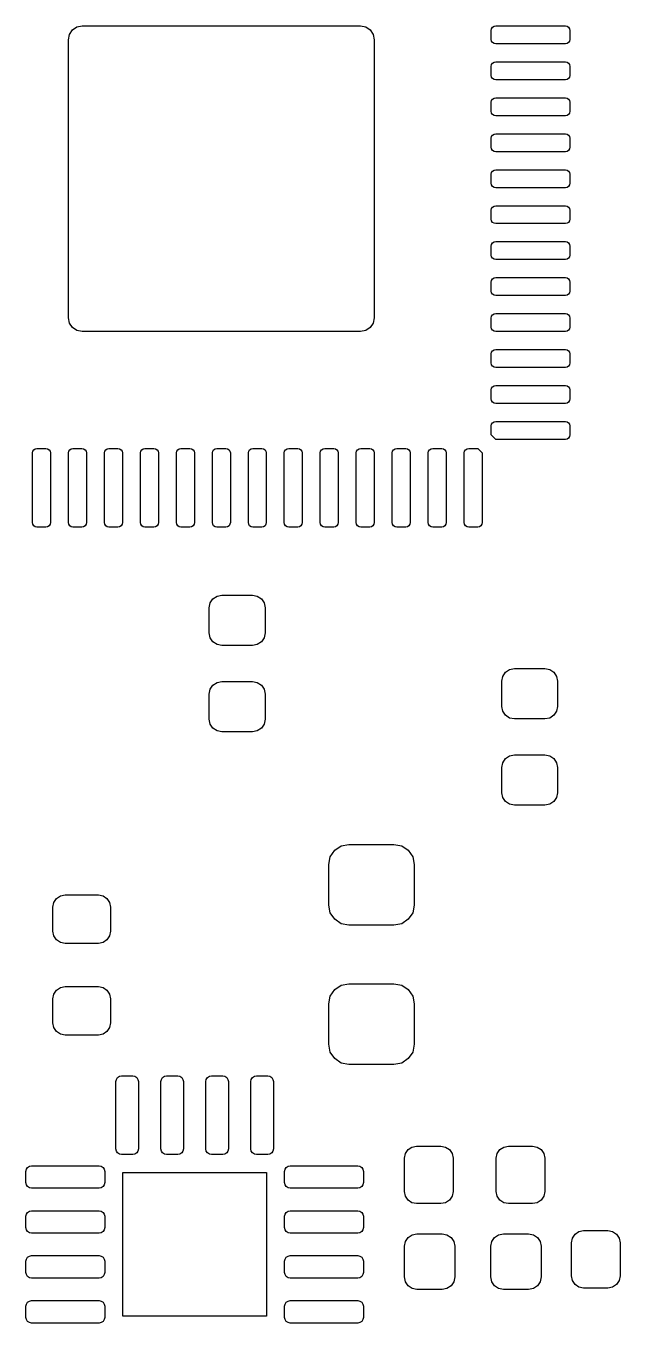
# Model space of a CAD drawing. Header units: inches. Extents: x 5.12 to 6.12, y -4.12 to -1.79.
# Drawn here: x 5.55 to 5.81, y -3.445 to -2.877 of the extents above; entities that cross this region are included whole.
import ezdxf

# ---------------------------------------------------------------- set-up
doc = ezdxf.new("R2010")
doc.units = ezdxf.units.IN
doc.header["$MEASUREMENT"] = 0
doc.layers.add('F.Mask', color=201, linetype='CONTINUOUS', true_color=0xd864ff)

msp = doc.modelspace()

# ---------------------------------------------------------------- linework, layer by layer
at = {"layer": 'F.Mask', "linetype": 'CONTINUOUS'}
for p, q in [((5.56816, -2.88276), (5.56861, -2.88046)), ((5.56861, -2.88046), (5.56992, -2.8785)), ((5.56992, -2.8785), (5.57187, -2.8772)), ((5.57187, -2.8772), (5.57418, -2.87674)), ((5.57418, -2.87674), (5.69599, -2.87674)), ((5.69599, -2.87674), (5.6983, -2.8772)), ((5.6983, -2.8772), (5.70025, -2.8785)), ((5.70025, -2.8785), (5.70156, -2.88046)), ((5.70156, -2.88046), (5.70201, -2.88276)), ((5.75319, -2.87871), (5.75334, -2.87796)), ((5.75319, -2.88265), (5.75319, -2.87871)), ((5.75334, -2.87796), (5.75377, -2.87732)), ((5.75377, -2.87732), (5.75441, -2.87689)), ((5.75441, -2.87689), (5.75516, -2.87674)), ((5.75516, -2.87674), (5.78568, -2.87674)), ((5.78568, -2.87674), (5.78643, -2.87689)), ((5.78643, -2.87689), (5.78707, -2.87732)), ((5.78707, -2.87732), (5.78749, -2.87796)), ((5.78749, -2.87796), (5.78764, -2.87871)), ((5.78764, -2.87871), (5.78764, -2.88265)), ((5.56816, -3.00457), (5.56816, -2.88276)), ((5.70201, -2.88276), (5.70201, -3.00457)), ((5.75334, -2.8834), (5.75319, -2.88265)), ((5.75377, -2.88404), (5.75334, -2.8834)), ((5.75441, -2.88446), (5.75377, -2.88404)), ((5.75516, -2.88461), (5.75441, -2.88446)), ((5.78568, -2.88461), (5.75516, -2.88461)), ((5.78643, -2.88446), (5.78568, -2.88461)), ((5.78707, -2.88404), (5.78643, -2.88446)), ((5.78749, -2.8834), (5.78707, -2.88404)), ((5.78764, -2.88265), (5.78749, -2.8834)), ((5.75319, -2.89446), (5.75334, -2.8937)), ((5.75319, -2.89839), (5.75319, -2.89446)), ((5.75334, -2.8937), (5.75377, -2.89306)), ((5.75377, -2.89306), (5.75441, -2.89264)), ((5.75441, -2.89264), (5.75516, -2.89249)), ((5.75516, -2.89249), (5.78568, -2.89249)), ((5.78568, -2.89249), (5.78643, -2.89264)), ((5.78643, -2.89264), (5.78707, -2.89306)), ((5.78707, -2.89306), (5.78749, -2.8937)), ((5.78749, -2.8937), (5.78764, -2.89446)), ((5.78764, -2.89446), (5.78764, -2.89839)), ((5.75334, -2.89915), (5.75319, -2.89839)), ((5.75377, -2.89979), (5.75334, -2.89915)), ((5.75441, -2.90021), (5.75377, -2.89979)), ((5.75516, -2.90036), (5.75441, -2.90021)), ((5.78568, -2.90036), (5.75516, -2.90036)), ((5.78643, -2.90021), (5.78568, -2.90036)), ((5.78707, -2.89979), (5.78643, -2.90021)), ((5.78749, -2.89915), (5.78707, -2.89979)), ((5.78764, -2.89839), (5.78749, -2.89915)), ((5.75334, -2.90945), (5.75377, -2.90881)), ((5.75377, -2.90881), (5.75441, -2.90839)), ((5.75441, -2.90839), (5.75516, -2.90824)), ((5.75516, -2.90824), (5.78568, -2.90824)), ((5.78568, -2.90824), (5.78643, -2.90839)), ((5.78643, -2.90839), (5.78707, -2.90881)), ((5.78707, -2.90881), (5.78749, -2.90945)), ((5.75319, -2.9102), (5.75334, -2.90945)), ((5.75319, -2.91414), (5.75319, -2.9102)), ((5.75334, -2.9149), (5.75319, -2.91414)), ((5.78749, -2.90945), (5.78764, -2.9102)), ((5.78764, -2.91414), (5.78749, -2.9149)), ((5.78764, -2.9102), (5.78764, -2.91414)), ((5.75377, -2.91553), (5.75334, -2.9149)), ((5.75441, -2.91596), (5.75377, -2.91553)), ((5.75516, -2.91611), (5.75441, -2.91596)), ((5.78568, -2.91611), (5.75516, -2.91611)), ((5.78643, -2.91596), (5.78568, -2.91611)), ((5.78707, -2.91553), (5.78643, -2.91596)), ((5.78749, -2.9149), (5.78707, -2.91553)), ((5.75319, -2.92595), (5.75334, -2.9252)), ((5.75319, -2.92989), (5.75319, -2.92595)), ((5.75334, -2.9252), (5.75377, -2.92456)), ((5.75377, -2.92456), (5.75441, -2.92413)), ((5.75441, -2.92413), (5.75516, -2.92398)), ((5.75516, -2.92398), (5.78568, -2.92398)), ((5.78568, -2.92398), (5.78643, -2.92413)), ((5.78643, -2.92413), (5.78707, -2.92456)), ((5.78707, -2.92456), (5.78749, -2.9252)), ((5.78749, -2.9252), (5.78764, -2.92595)), ((5.78764, -2.92595), (5.78764, -2.92989)), ((5.75334, -2.93064), (5.75319, -2.92989)), ((5.75377, -2.93128), (5.75334, -2.93064)), ((5.75441, -2.93171), (5.75377, -2.93128)), ((5.75516, -2.93186), (5.75441, -2.93171)), ((5.78643, -2.93171), (5.78568, -2.93186)), ((5.78707, -2.93128), (5.78643, -2.93171)), ((5.78749, -2.93064), (5.78707, -2.93128)), ((5.78764, -2.92989), (5.78749, -2.93064)), ((5.78568, -2.93186), (5.75516, -2.93186)), ((5.75319, -2.9417), (5.75334, -2.94095)), ((5.75319, -2.94564), (5.75319, -2.9417)), ((5.75334, -2.94095), (5.75377, -2.94031)), ((5.75377, -2.94031), (5.75441, -2.93988)), ((5.75441, -2.93988), (5.75516, -2.93973)), ((5.75516, -2.93973), (5.78568, -2.93973)), ((5.78568, -2.93973), (5.78643, -2.93988)), ((5.78643, -2.93988), (5.78707, -2.94031)), ((5.78707, -2.94031), (5.78749, -2.94095)), ((5.78749, -2.94095), (5.78764, -2.9417)), ((5.78764, -2.9417), (5.78764, -2.94564)), ((5.75334, -2.94639), (5.75319, -2.94564)), ((5.75377, -2.94703), (5.75334, -2.94639)), ((5.75441, -2.94746), (5.75377, -2.94703)), ((5.75516, -2.94761), (5.75441, -2.94746)), ((5.78568, -2.94761), (5.75516, -2.94761)), ((5.78643, -2.94746), (5.78568, -2.94761)), ((5.78707, -2.94703), (5.78643, -2.94746)), ((5.78749, -2.94639), (5.78707, -2.94703)), ((5.78764, -2.94564), (5.78749, -2.94639)), ((5.75319, -2.95745), (5.75334, -2.9567)), ((5.75319, -2.96139), (5.75319, -2.95745)), ((5.75334, -2.9567), (5.75377, -2.95606)), ((5.75377, -2.95606), (5.75441, -2.95563)), ((5.75441, -2.95563), (5.75516, -2.95548)), ((5.75516, -2.95548), (5.78568, -2.95548)), ((5.78568, -2.95548), (5.78643, -2.95563)), ((5.78643, -2.95563), (5.78707, -2.95606)), ((5.78707, -2.95606), (5.78749, -2.9567)), ((5.78749, -2.9567), (5.78764, -2.95745)), ((5.78764, -2.95745), (5.78764, -2.96139)), ((5.75334, -2.96214), (5.75319, -2.96139)), ((5.75377, -2.96278), (5.75334, -2.96214)), ((5.75441, -2.9632), (5.75377, -2.96278)), ((5.75516, -2.96335), (5.75441, -2.9632)), ((5.78568, -2.96335), (5.75516, -2.96335)), ((5.78643, -2.9632), (5.78568, -2.96335)), ((5.78707, -2.96278), (5.78643, -2.9632)), ((5.78749, -2.96214), (5.78707, -2.96278)), ((5.78764, -2.96139), (5.78749, -2.96214)), ((5.75377, -2.9718), (5.75441, -2.97138)), ((5.75441, -2.97138), (5.75516, -2.97123)), ((5.75516, -2.97123), (5.78568, -2.97123)), ((5.78568, -2.97123), (5.78643, -2.97138)), ((5.78643, -2.97138), (5.78707, -2.9718)), ((5.75319, -2.9732), (5.75334, -2.97244)), ((5.75319, -2.97713), (5.75319, -2.9732)), ((5.75334, -2.97789), (5.75319, -2.97713)), ((5.75334, -2.97244), (5.75377, -2.9718)), ((5.78707, -2.9718), (5.78749, -2.97244)), ((5.78749, -2.97244), (5.78764, -2.9732)), ((5.78764, -2.97713), (5.78749, -2.97789)), ((5.78764, -2.9732), (5.78764, -2.97713)), ((5.75377, -2.97853), (5.75334, -2.97789)), ((5.75441, -2.97895), (5.75377, -2.97853)), ((5.75516, -2.9791), (5.75441, -2.97895)), ((5.78568, -2.9791), (5.75516, -2.9791)), ((5.78643, -2.97895), (5.78568, -2.9791)), ((5.78707, -2.97853), (5.78643, -2.97895)), ((5.78749, -2.97789), (5.78707, -2.97853)), ((5.75319, -2.98894), (5.75334, -2.98819)), ((5.75334, -2.98819), (5.75377, -2.98755)), ((5.75377, -2.98755), (5.75441, -2.98713)), ((5.75441, -2.98713), (5.75516, -2.98698)), ((5.75516, -2.98698), (5.78568, -2.98698)), ((5.78568, -2.98698), (5.78643, -2.98713)), ((5.78643, -2.98713), (5.78707, -2.98755)), ((5.78707, -2.98755), (5.78749, -2.98819)), ((5.78749, -2.98819), (5.78764, -2.98894)), ((5.75319, -2.99288), (5.75319, -2.98894)), ((5.75334, -2.99364), (5.75319, -2.99288)), ((5.75377, -2.99427), (5.75334, -2.99364)), ((5.75441, -2.9947), (5.75377, -2.99427)), ((5.78707, -2.99427), (5.78643, -2.9947)), ((5.78749, -2.99364), (5.78707, -2.99427)), ((5.78764, -2.99288), (5.78749, -2.99364)), ((5.78764, -2.98894), (5.78764, -2.99288)), ((5.75516, -2.99485), (5.75441, -2.9947)), ((5.78568, -2.99485), (5.75516, -2.99485)), ((5.78643, -2.9947), (5.78568, -2.99485)), ((5.56861, -3.00688), (5.56816, -3.00457)), ((5.70201, -3.00457), (5.70156, -3.00688)), ((5.75319, -3.00469), (5.75334, -3.00394)), ((5.75319, -3.00863), (5.75319, -3.00469)), ((5.75334, -3.00394), (5.75377, -3.0033)), ((5.75377, -3.0033), (5.75441, -3.00287)), ((5.75441, -3.00287), (5.75516, -3.00272)), ((5.75516, -3.00272), (5.78568, -3.00272)), ((5.78568, -3.00272), (5.78643, -3.00287)), ((5.78643, -3.00287), (5.78707, -3.0033)), ((5.78707, -3.0033), (5.78749, -3.00394)), ((5.78749, -3.00394), (5.78764, -3.00469)), ((5.78764, -3.00469), (5.78764, -3.00863)), ((5.56992, -3.00883), (5.56861, -3.00688)), ((5.57187, -3.01014), (5.56992, -3.00883)), ((5.57418, -3.0106), (5.57187, -3.01014)), ((5.69599, -3.0106), (5.57418, -3.0106)), ((5.6983, -3.01014), (5.69599, -3.0106)), ((5.70025, -3.00883), (5.6983, -3.01014)), ((5.70156, -3.00688), (5.70025, -3.00883)), ((5.75334, -3.00938), (5.75319, -3.00863)), ((5.75377, -3.01002), (5.75334, -3.00938)), ((5.75441, -3.01045), (5.75377, -3.01002)), ((5.75516, -3.0106), (5.75441, -3.01045)), ((5.78568, -3.0106), (5.75516, -3.0106)), ((5.78643, -3.01045), (5.78568, -3.0106)), ((5.78707, -3.01002), (5.78643, -3.01045)), ((5.78749, -3.00938), (5.78707, -3.01002)), ((5.78764, -3.00863), (5.78749, -3.00938)), ((5.75319, -3.02044), (5.75334, -3.01969)), ((5.75319, -3.02438), (5.75319, -3.02044)), ((5.75334, -3.01969), (5.75377, -3.01905)), ((5.75377, -3.01905), (5.75441, -3.01862)), ((5.75441, -3.01862), (5.75516, -3.01847)), ((5.75516, -3.01847), (5.78568, -3.01847)), ((5.78568, -3.01847), (5.78643, -3.01862)), ((5.78643, -3.01862), (5.78707, -3.01905)), ((5.78707, -3.01905), (5.78749, -3.01969)), ((5.78749, -3.01969), (5.78764, -3.02044)), ((5.78764, -3.02044), (5.78764, -3.02438)), ((5.75334, -3.02513), (5.75319, -3.02438)), ((5.75377, -3.02577), (5.75334, -3.02513)), ((5.75441, -3.0262), (5.75377, -3.02577)), ((5.75516, -3.02635), (5.75441, -3.0262)), ((5.78568, -3.02635), (5.75516, -3.02635)), ((5.78643, -3.0262), (5.78568, -3.02635)), ((5.78707, -3.02577), (5.78643, -3.0262)), ((5.78749, -3.02513), (5.78707, -3.02577)), ((5.78764, -3.02438), (5.78749, -3.02513)), ((5.75319, -3.03619), (5.75334, -3.03544)), ((5.75319, -3.04013), (5.75319, -3.03619)), ((5.75334, -3.03544), (5.75377, -3.0348)), ((5.75377, -3.0348), (5.75441, -3.03437)), ((5.75441, -3.03437), (5.75516, -3.03422)), ((5.75516, -3.03422), (5.78568, -3.03422)), ((5.78568, -3.03422), (5.78643, -3.03437)), ((5.78643, -3.03437), (5.78707, -3.0348)), ((5.78707, -3.0348), (5.78749, -3.03544)), ((5.78749, -3.03544), (5.78764, -3.03619)), ((5.78764, -3.03619), (5.78764, -3.04013)), ((5.75334, -3.04088), (5.75319, -3.04013)), ((5.75377, -3.04152), (5.75334, -3.04088)), ((5.75441, -3.04194), (5.75377, -3.04152)), ((5.75516, -3.04209), (5.75441, -3.04194)), ((5.78568, -3.04209), (5.75516, -3.04209)), ((5.78643, -3.04194), (5.78568, -3.04209)), ((5.78707, -3.04152), (5.78643, -3.04194)), ((5.78749, -3.04088), (5.78707, -3.04152)), ((5.78764, -3.04013), (5.78749, -3.04088)), ((5.75334, -3.05118), (5.75377, -3.05055)), ((5.75377, -3.05055), (5.75441, -3.05012)), ((5.75441, -3.05012), (5.75516, -3.04997)), ((5.75516, -3.04997), (5.78568, -3.04997)), ((5.78568, -3.04997), (5.78643, -3.05012)), ((5.78643, -3.05012), (5.78707, -3.05055)), ((5.78707, -3.05055), (5.78749, -3.05118)), ((5.75319, -3.05194), (5.75334, -3.05118)), ((5.75319, -3.05587), (5.75319, -3.05194)), ((5.75516, -3.05784), (5.75319, -3.05587)), ((5.78749, -3.05663), (5.78707, -3.05727)), ((5.78749, -3.05118), (5.78764, -3.05194)), ((5.78764, -3.05587), (5.78749, -3.05663)), ((5.78764, -3.05194), (5.78764, -3.05587)), ((5.55256, -3.06299), (5.55298, -3.06236)), ((5.55298, -3.06236), (5.55362, -3.06193)), ((5.55362, -3.06193), (5.55438, -3.06178)), ((5.55438, -3.06178), (5.55831, -3.06178)), ((5.55831, -3.06178), (5.55907, -3.06193)), ((5.55907, -3.06193), (5.5597, -3.06236)), ((5.5597, -3.06236), (5.56013, -3.06299)), ((5.56831, -3.06299), (5.56873, -3.06236)), ((5.56873, -3.06236), (5.56937, -3.06193)), ((5.56937, -3.06193), (5.57012, -3.06178)), ((5.57012, -3.06178), (5.57406, -3.06178)), ((5.57406, -3.06178), (5.57481, -3.06193)), ((5.57481, -3.06193), (5.57545, -3.06236)), ((5.57545, -3.06236), (5.57588, -3.06299)), ((5.58405, -3.06299), (5.58448, -3.06236)), ((5.58448, -3.06236), (5.58512, -3.06193)), ((5.58512, -3.06193), (5.58587, -3.06178)), ((5.58587, -3.06178), (5.58981, -3.06178)), ((5.58981, -3.06178), (5.59056, -3.06193)), ((5.59056, -3.06193), (5.5912, -3.06236)), ((5.5912, -3.06236), (5.59163, -3.06299)), ((5.5998, -3.06299), (5.60023, -3.06236)), ((5.60023, -3.06236), (5.60087, -3.06193)), ((5.60087, -3.06193), (5.60162, -3.06178)), ((5.60162, -3.06178), (5.60556, -3.06178)), ((5.60556, -3.06178), (5.60631, -3.06193)), ((5.60631, -3.06193), (5.60695, -3.06236)), ((5.60695, -3.06236), (5.60738, -3.06299)), ((5.61555, -3.06299), (5.61598, -3.06236)), ((5.61598, -3.06236), (5.61661, -3.06193)), ((5.61661, -3.06193), (5.61737, -3.06178)), ((5.61737, -3.06178), (5.62131, -3.06178)), ((5.62131, -3.06178), (5.62206, -3.06193)), ((5.62206, -3.06193), (5.6227, -3.06236)), ((5.6227, -3.06236), (5.62312, -3.06299)), ((5.6313, -3.06299), (5.63172, -3.06236)), ((5.63172, -3.06236), (5.63236, -3.06193)), ((5.63236, -3.06193), (5.63312, -3.06178)), ((5.63312, -3.06178), (5.63705, -3.06178)), ((5.63705, -3.06178), (5.63781, -3.06193)), ((5.63781, -3.06193), (5.63845, -3.06236)), ((5.63845, -3.06236), (5.63887, -3.06299)), ((5.64705, -3.06299), (5.64747, -3.06236)), ((5.64747, -3.06236), (5.64811, -3.06193)), ((5.64811, -3.06193), (5.64886, -3.06178)), ((5.64886, -3.06178), (5.6528, -3.06178)), ((5.6528, -3.06178), (5.65355, -3.06193)), ((5.65355, -3.06193), (5.65419, -3.06236)), ((5.65419, -3.06236), (5.65462, -3.06299)), ((5.66279, -3.06299), (5.66322, -3.06236)), ((5.66322, -3.06236), (5.66386, -3.06193)), ((5.66386, -3.06193), (5.66461, -3.06178)), ((5.66461, -3.06178), (5.66855, -3.06178)), ((5.66855, -3.06178), (5.6693, -3.06193)), ((5.6693, -3.06193), (5.66994, -3.06236)), ((5.66994, -3.06236), (5.67037, -3.06299)), ((5.67854, -3.06299), (5.67897, -3.06236)), ((5.67897, -3.06236), (5.67961, -3.06193)), ((5.67961, -3.06193), (5.68036, -3.06178)), ((5.68036, -3.06178), (5.6843, -3.06178)), ((5.6843, -3.06178), (5.68505, -3.06193)), ((5.68505, -3.06193), (5.68569, -3.06236)), ((5.68569, -3.06236), (5.68612, -3.06299)), ((5.69429, -3.06299), (5.69472, -3.06236)), ((5.69472, -3.06236), (5.69535, -3.06193)), ((5.69535, -3.06193), (5.69611, -3.06178)), ((5.69611, -3.06178), (5.70005, -3.06178)), ((5.70005, -3.06178), (5.7008, -3.06193)), ((5.7008, -3.06193), (5.70144, -3.06236)), ((5.70144, -3.06236), (5.70186, -3.06299)), ((5.71004, -3.06299), (5.71046, -3.06236)), ((5.71046, -3.06236), (5.7111, -3.06193)), ((5.7111, -3.06193), (5.71186, -3.06178)), ((5.71186, -3.06178), (5.71579, -3.06178)), ((5.71579, -3.06178), (5.71655, -3.06193)), ((5.71655, -3.06193), (5.71719, -3.06236)), ((5.71719, -3.06236), (5.71761, -3.06299)), ((5.72579, -3.06299), (5.72621, -3.06236)), ((5.72621, -3.06236), (5.72685, -3.06193)), ((5.72685, -3.06193), (5.7276, -3.06178)), ((5.7276, -3.06178), (5.73154, -3.06178)), ((5.73154, -3.06178), (5.73229, -3.06193)), ((5.73229, -3.06193), (5.73293, -3.06236)), ((5.73293, -3.06236), (5.73336, -3.06299)), ((5.74153, -3.06299), (5.74196, -3.06236)), ((5.74196, -3.06236), (5.7426, -3.06193)), ((5.7426, -3.06193), (5.74335, -3.06178)), ((5.74335, -3.06178), (5.74729, -3.06178)), ((5.74729, -3.06178), (5.74926, -3.06375)), ((5.78568, -3.05784), (5.75516, -3.05784)), ((5.78643, -3.05769), (5.78568, -3.05784)), ((5.78707, -3.05727), (5.78643, -3.05769)), ((5.55241, -3.06375), (5.55256, -3.06299)), ((5.55241, -3.09426), (5.55241, -3.06375)), ((5.56013, -3.06299), (5.56028, -3.06375)), ((5.56028, -3.06375), (5.56028, -3.09426)), ((5.56816, -3.06375), (5.56831, -3.06299)), ((5.56816, -3.09426), (5.56816, -3.06375)), ((5.57588, -3.06299), (5.57603, -3.06375)), ((5.57603, -3.06375), (5.57603, -3.09426)), ((5.5839, -3.06375), (5.58405, -3.06299)), ((5.5839, -3.09426), (5.5839, -3.06375)), ((5.59163, -3.06299), (5.59178, -3.06375)), ((5.59178, -3.06375), (5.59178, -3.09426)), ((5.59965, -3.06375), (5.5998, -3.06299)), ((5.59965, -3.09426), (5.59965, -3.06375)), ((5.60738, -3.06299), (5.60753, -3.06375)), ((5.60753, -3.06375), (5.60753, -3.09426)), ((5.6154, -3.06375), (5.61555, -3.06299)), ((5.6154, -3.09426), (5.6154, -3.06375)), ((5.62312, -3.06299), (5.62327, -3.06375)), ((5.62327, -3.06375), (5.62327, -3.09426)), ((5.63115, -3.06375), (5.6313, -3.06299)), ((5.63115, -3.09426), (5.63115, -3.06375)), ((5.63887, -3.06299), (5.63902, -3.06375)), ((5.63902, -3.06375), (5.63902, -3.09426)), ((5.6469, -3.06375), (5.64705, -3.06299)), ((5.6469, -3.09426), (5.6469, -3.06375)), ((5.65462, -3.06299), (5.65477, -3.06375)), ((5.65477, -3.06375), (5.65477, -3.09426)), ((5.66264, -3.06375), (5.66279, -3.06299)), ((5.66264, -3.09426), (5.66264, -3.06375)), ((5.67037, -3.06299), (5.67052, -3.06375)), ((5.67052, -3.06375), (5.67052, -3.09426)), ((5.67839, -3.06375), (5.67854, -3.06299)), ((5.67839, -3.09426), (5.67839, -3.06375)), ((5.68612, -3.06299), (5.68627, -3.06375)), ((5.68627, -3.06375), (5.68627, -3.09426)), ((5.69414, -3.06375), (5.69429, -3.06299)), ((5.69414, -3.09426), (5.69414, -3.06375)), ((5.70186, -3.06299), (5.70201, -3.06375)), ((5.70201, -3.06375), (5.70201, -3.09426)), ((5.70989, -3.06375), (5.71004, -3.06299)), ((5.70989, -3.09426), (5.70989, -3.06375)), ((5.71761, -3.06299), (5.71776, -3.06375)), ((5.71776, -3.06375), (5.71776, -3.09426)), ((5.72564, -3.06375), (5.72579, -3.06299)), ((5.72564, -3.09426), (5.72564, -3.06375)), ((5.73336, -3.06299), (5.73351, -3.06375)), ((5.73351, -3.06375), (5.73351, -3.09426)), ((5.74138, -3.06375), (5.74153, -3.06299)), ((5.74138, -3.09426), (5.74138, -3.06375)), ((5.74926, -3.06375), (5.74926, -3.09426)), ((5.55256, -3.09501), (5.55241, -3.09426)), ((5.55298, -3.09565), (5.55256, -3.09501)), ((5.55362, -3.09608), (5.55298, -3.09565)), ((5.55438, -3.09623), (5.55362, -3.09608)), ((5.55831, -3.09623), (5.55438, -3.09623)), ((5.55907, -3.09608), (5.55831, -3.09623)), ((5.5597, -3.09565), (5.55907, -3.09608)), ((5.56013, -3.09501), (5.5597, -3.09565)), ((5.56028, -3.09426), (5.56013, -3.09501)), ((5.56831, -3.09501), (5.56816, -3.09426)), ((5.56873, -3.09565), (5.56831, -3.09501)), ((5.56937, -3.09608), (5.56873, -3.09565)), ((5.57012, -3.09623), (5.56937, -3.09608)), ((5.57406, -3.09623), (5.57012, -3.09623)), ((5.57481, -3.09608), (5.57406, -3.09623)), ((5.57545, -3.09565), (5.57481, -3.09608)), ((5.57588, -3.09501), (5.57545, -3.09565)), ((5.57603, -3.09426), (5.57588, -3.09501)), ((5.58405, -3.09501), (5.5839, -3.09426)), ((5.58448, -3.09565), (5.58405, -3.09501)), ((5.58512, -3.09608), (5.58448, -3.09565)), ((5.58587, -3.09623), (5.58512, -3.09608)), ((5.58981, -3.09623), (5.58587, -3.09623)), ((5.59056, -3.09608), (5.58981, -3.09623)), ((5.5912, -3.09565), (5.59056, -3.09608)), ((5.59163, -3.09501), (5.5912, -3.09565)), ((5.59178, -3.09426), (5.59163, -3.09501)), ((5.5998, -3.09501), (5.59965, -3.09426)), ((5.60023, -3.09565), (5.5998, -3.09501)), ((5.60087, -3.09608), (5.60023, -3.09565)), ((5.60162, -3.09623), (5.60087, -3.09608)), ((5.60556, -3.09623), (5.60162, -3.09623)), ((5.60631, -3.09608), (5.60556, -3.09623)), ((5.60695, -3.09565), (5.60631, -3.09608)), ((5.60738, -3.09501), (5.60695, -3.09565)), ((5.60753, -3.09426), (5.60738, -3.09501)), ((5.61555, -3.09501), (5.6154, -3.09426)), ((5.61598, -3.09565), (5.61555, -3.09501)), ((5.61661, -3.09608), (5.61598, -3.09565)), ((5.61737, -3.09623), (5.61661, -3.09608)), ((5.62131, -3.09623), (5.61737, -3.09623)), ((5.62206, -3.09608), (5.62131, -3.09623)), ((5.6227, -3.09565), (5.62206, -3.09608)), ((5.62312, -3.09501), (5.6227, -3.09565)), ((5.62327, -3.09426), (5.62312, -3.09501)), ((5.6313, -3.09501), (5.63115, -3.09426)), ((5.63172, -3.09565), (5.6313, -3.09501)), ((5.63236, -3.09608), (5.63172, -3.09565)), ((5.63312, -3.09623), (5.63236, -3.09608)), ((5.63705, -3.09623), (5.63312, -3.09623)), ((5.63781, -3.09608), (5.63705, -3.09623)), ((5.63845, -3.09565), (5.63781, -3.09608)), ((5.63887, -3.09501), (5.63845, -3.09565)), ((5.63902, -3.09426), (5.63887, -3.09501)), ((5.64705, -3.09501), (5.6469, -3.09426)), ((5.64747, -3.09565), (5.64705, -3.09501)), ((5.64811, -3.09608), (5.64747, -3.09565)), ((5.64886, -3.09623), (5.64811, -3.09608)), ((5.6528, -3.09623), (5.64886, -3.09623)), ((5.65355, -3.09608), (5.6528, -3.09623)), ((5.65419, -3.09565), (5.65355, -3.09608)), ((5.65462, -3.09501), (5.65419, -3.09565)), ((5.65477, -3.09426), (5.65462, -3.09501)), ((5.66279, -3.09501), (5.66264, -3.09426)), ((5.66322, -3.09565), (5.66279, -3.09501)), ((5.66386, -3.09608), (5.66322, -3.09565)), ((5.66461, -3.09623), (5.66386, -3.09608)), ((5.66855, -3.09623), (5.66461, -3.09623)), ((5.6693, -3.09608), (5.66855, -3.09623)), ((5.66994, -3.09565), (5.6693, -3.09608)), ((5.67037, -3.09501), (5.66994, -3.09565)), ((5.67052, -3.09426), (5.67037, -3.09501)), ((5.67854, -3.09501), (5.67839, -3.09426)), ((5.67897, -3.09565), (5.67854, -3.09501)), ((5.67961, -3.09608), (5.67897, -3.09565)), ((5.68036, -3.09623), (5.67961, -3.09608)), ((5.6843, -3.09623), (5.68036, -3.09623)), ((5.68505, -3.09608), (5.6843, -3.09623)), ((5.68569, -3.09565), (5.68505, -3.09608)), ((5.68612, -3.09501), (5.68569, -3.09565)), ((5.68627, -3.09426), (5.68612, -3.09501)), ((5.69429, -3.09501), (5.69414, -3.09426)), ((5.69472, -3.09565), (5.69429, -3.09501)), ((5.69535, -3.09608), (5.69472, -3.09565)), ((5.69611, -3.09623), (5.69535, -3.09608)), ((5.70005, -3.09623), (5.69611, -3.09623)), ((5.7008, -3.09608), (5.70005, -3.09623)), ((5.70144, -3.09565), (5.7008, -3.09608)), ((5.70186, -3.09501), (5.70144, -3.09565)), ((5.70201, -3.09426), (5.70186, -3.09501)), ((5.71004, -3.09501), (5.70989, -3.09426)), ((5.71046, -3.09565), (5.71004, -3.09501)), ((5.7111, -3.09608), (5.71046, -3.09565)), ((5.71186, -3.09623), (5.7111, -3.09608)), ((5.71579, -3.09623), (5.71186, -3.09623)), ((5.71655, -3.09608), (5.71579, -3.09623)), ((5.71719, -3.09565), (5.71655, -3.09608)), ((5.71761, -3.09501), (5.71719, -3.09565)), ((5.71776, -3.09426), (5.71761, -3.09501)), ((5.72579, -3.09501), (5.72564, -3.09426)), ((5.72621, -3.09565), (5.72579, -3.09501)), ((5.72685, -3.09608), (5.72621, -3.09565)), ((5.7276, -3.09623), (5.72685, -3.09608)), ((5.73154, -3.09623), (5.7276, -3.09623)), ((5.73229, -3.09608), (5.73154, -3.09623)), ((5.73293, -3.09565), (5.73229, -3.09608)), ((5.73336, -3.09501), (5.73293, -3.09565)), ((5.73351, -3.09426), (5.73336, -3.09501)), ((5.74153, -3.09501), (5.74138, -3.09426)), ((5.74196, -3.09565), (5.74153, -3.09501)), ((5.7426, -3.09608), (5.74196, -3.09565)), ((5.74335, -3.09623), (5.7426, -3.09608)), ((5.74729, -3.09623), (5.74335, -3.09623)), ((5.74804, -3.09608), (5.74729, -3.09623)), ((5.74868, -3.09565), (5.74804, -3.09608)), ((5.74911, -3.09501), (5.74868, -3.09565)), ((5.74926, -3.09426), (5.74911, -3.09501)), ((5.6298, -3.13159), (5.63021, -3.12948)), ((5.63021, -3.12948), (5.63141, -3.12769)), ((5.63141, -3.12769), (5.6332, -3.1265)), ((5.6332, -3.1265), (5.63531, -3.12608)), ((5.63531, -3.12608), (5.64869, -3.12608)), ((5.64869, -3.12608), (5.6508, -3.1265)), ((5.6508, -3.1265), (5.65259, -3.12769)), ((5.65259, -3.12769), (5.65379, -3.12948)), ((5.65379, -3.12948), (5.6542, -3.13159)), ((5.6298, -3.14261), (5.6298, -3.13159)), ((5.6542, -3.13159), (5.6542, -3.14261)), ((5.63021, -3.14472), (5.6298, -3.14261)), ((5.63141, -3.14651), (5.63021, -3.14472)), ((5.6332, -3.14771), (5.63141, -3.14651)), ((5.63531, -3.14813), (5.6332, -3.14771)), ((5.6508, -3.14771), (5.64869, -3.14813)), ((5.65259, -3.14651), (5.6508, -3.14771)), ((5.65379, -3.14472), (5.65259, -3.14651)), ((5.6542, -3.14261), (5.65379, -3.14472)), ((5.64869, -3.14813), (5.63531, -3.14813)), ((5.75941, -3.15988), (5.7612, -3.15869)), ((5.7612, -3.15869), (5.76331, -3.15827)), ((5.76331, -3.15827), (5.77669, -3.15827)), ((5.77669, -3.15827), (5.7788, -3.15869)), ((5.7788, -3.15869), (5.78059, -3.15988)), ((5.63141, -3.16549), (5.6332, -3.16429)), ((5.6332, -3.16429), (5.63531, -3.16387)), ((5.63531, -3.16387), (5.64869, -3.16387)), ((5.64869, -3.16387), (5.6508, -3.16429)), ((5.6508, -3.16429), (5.65259, -3.16549)), ((5.7578, -3.16378), (5.75821, -3.16167)), ((5.7578, -3.1748), (5.7578, -3.16378)), ((5.75821, -3.16167), (5.75941, -3.15988)), ((5.78059, -3.15988), (5.78179, -3.16167)), ((5.78179, -3.16167), (5.7822, -3.16378)), ((5.7822, -3.16378), (5.7822, -3.1748)), ((5.6298, -3.16939), (5.63021, -3.16728)), ((5.6298, -3.18041), (5.6298, -3.16939)), ((5.63021, -3.16728), (5.63141, -3.16549)), ((5.65259, -3.16549), (5.65379, -3.16728)), ((5.65379, -3.16728), (5.6542, -3.16939)), ((5.6542, -3.16939), (5.6542, -3.18041)), ((5.75821, -3.17691), (5.7578, -3.1748)), ((5.7822, -3.1748), (5.78179, -3.17691)), ((5.63021, -3.18252), (5.6298, -3.18041)), ((5.6542, -3.18041), (5.65379, -3.18252)), ((5.75941, -3.1787), (5.75821, -3.17691)), ((5.7612, -3.1799), (5.75941, -3.1787)), ((5.76331, -3.18031), (5.7612, -3.1799)), ((5.77669, -3.18031), (5.76331, -3.18031)), ((5.7788, -3.1799), (5.77669, -3.18031)), ((5.78059, -3.1787), (5.7788, -3.1799)), ((5.78179, -3.17691), (5.78059, -3.1787)), ((5.63141, -3.18431), (5.63021, -3.18252)), ((5.6332, -3.1855), (5.63141, -3.18431)), ((5.63531, -3.18592), (5.6332, -3.1855)), ((5.64869, -3.18592), (5.63531, -3.18592)), ((5.6508, -3.1855), (5.64869, -3.18592)), ((5.65259, -3.18431), (5.6508, -3.1855)), ((5.65379, -3.18252), (5.65259, -3.18431)), ((5.75821, -3.19947), (5.75941, -3.19768)), ((5.75941, -3.19768), (5.7612, -3.19648)), ((5.7612, -3.19648), (5.76331, -3.19606)), ((5.76331, -3.19606), (5.77669, -3.19606)), ((5.77669, -3.19606), (5.7788, -3.19648)), ((5.7788, -3.19648), (5.78059, -3.19768)), ((5.78059, -3.19768), (5.78179, -3.19947)), ((5.7578, -3.20157), (5.75821, -3.19947)), ((5.7578, -3.2126), (5.7578, -3.20157)), ((5.78179, -3.19947), (5.7822, -3.20157)), ((5.7822, -3.20157), (5.7822, -3.2126)), ((5.75821, -3.21471), (5.7578, -3.2126)), ((5.75941, -3.2165), (5.75821, -3.21471)), ((5.78179, -3.21471), (5.78059, -3.2165)), ((5.7822, -3.2126), (5.78179, -3.21471)), ((5.7612, -3.21769), (5.75941, -3.2165)), ((5.76331, -3.21811), (5.7612, -3.21769)), ((5.77669, -3.21811), (5.76331, -3.21811)), ((5.7788, -3.21769), (5.77669, -3.21811)), ((5.78059, -3.2165), (5.7788, -3.21769)), ((5.68276, -3.2407), (5.68468, -3.23783)), ((5.68468, -3.23783), (5.68755, -3.23591)), ((5.68755, -3.23591), (5.69094, -3.23524)), ((5.69094, -3.23524), (5.71063, -3.23524)), ((5.71063, -3.23524), (5.71402, -3.23591)), ((5.71402, -3.23591), (5.71689, -3.23783)), ((5.71689, -3.23783), (5.71881, -3.2407)), ((5.68209, -3.24409), (5.68276, -3.2407)), ((5.68209, -3.26181), (5.68209, -3.24409)), ((5.71881, -3.2407), (5.71949, -3.24409)), ((5.71949, -3.24409), (5.71949, -3.26181)), ((5.5614, -3.26269), (5.56181, -3.26065)), ((5.56181, -3.26065), (5.56296, -3.25893)), ((5.56296, -3.25893), (5.56468, -3.25777)), ((5.56468, -3.25777), (5.56672, -3.25737)), ((5.56672, -3.25737), (5.58128, -3.25737)), ((5.58128, -3.25737), (5.58332, -3.25777)), ((5.58332, -3.25777), (5.58504, -3.25893)), ((5.58504, -3.25893), (5.58619, -3.26065)), ((5.58619, -3.26065), (5.5866, -3.26269)), ((5.5614, -3.27331), (5.5614, -3.26269)), ((5.5866, -3.26269), (5.5866, -3.27331)), ((5.68276, -3.2652), (5.68209, -3.26181)), ((5.68468, -3.26807), (5.68276, -3.2652)), ((5.71881, -3.2652), (5.71689, -3.26807)), ((5.71949, -3.26181), (5.71881, -3.2652)), ((5.68755, -3.26999), (5.68468, -3.26807)), ((5.69094, -3.27067), (5.68755, -3.26999)), ((5.71063, -3.27067), (5.69094, -3.27067)), ((5.71402, -3.26999), (5.71063, -3.27067)), ((5.71689, -3.26807), (5.71402, -3.26999)), ((5.56181, -3.27535), (5.5614, -3.27331)), ((5.56296, -3.27707), (5.56181, -3.27535)), ((5.56468, -3.27823), (5.56296, -3.27707)), ((5.56672, -3.27863), (5.56468, -3.27823)), ((5.58332, -3.27823), (5.58128, -3.27863)), ((5.58504, -3.27707), (5.58332, -3.27823)), ((5.58619, -3.27535), (5.58504, -3.27707)), ((5.5866, -3.27331), (5.58619, -3.27535)), ((5.58128, -3.27863), (5.56672, -3.27863)), ((5.5614, -3.30284), (5.56181, -3.30081)), ((5.56181, -3.30081), (5.56296, -3.29908)), ((5.56296, -3.29908), (5.56468, -3.29793)), ((5.56468, -3.29793), (5.56672, -3.29753)), ((5.56672, -3.29753), (5.58128, -3.29753)), ((5.58128, -3.29753), (5.58332, -3.29793)), ((5.58332, -3.29793), (5.58504, -3.29908)), ((5.58504, -3.29908), (5.58619, -3.30081)), ((5.58619, -3.30081), (5.5866, -3.30284)), ((5.68276, -3.30173), (5.68468, -3.29885)), ((5.68468, -3.29885), (5.68755, -3.29693)), ((5.68755, -3.29693), (5.69094, -3.29626)), ((5.69094, -3.29626), (5.71063, -3.29626)), ((5.71063, -3.29626), (5.71402, -3.29693)), ((5.71402, -3.29693), (5.71689, -3.29885)), ((5.71689, -3.29885), (5.71881, -3.30173)), ((5.5614, -3.31347), (5.5614, -3.30284)), ((5.5866, -3.30284), (5.5866, -3.31347)), ((5.68209, -3.30512), (5.68276, -3.30173)), ((5.68209, -3.32283), (5.68209, -3.30512)), ((5.71881, -3.30173), (5.71949, -3.30512)), ((5.71949, -3.30512), (5.71949, -3.32283)), ((5.56181, -3.31551), (5.5614, -3.31347)), ((5.56296, -3.31723), (5.56181, -3.31551)), ((5.56468, -3.31838), (5.56296, -3.31723)), ((5.58504, -3.31723), (5.58332, -3.31838)), ((5.58619, -3.31551), (5.58504, -3.31723)), ((5.5866, -3.31347), (5.58619, -3.31551)), ((5.56672, -3.31879), (5.56468, -3.31838)), ((5.58128, -3.31879), (5.56672, -3.31879)), ((5.58332, -3.31838), (5.58128, -3.31879)), ((5.68276, -3.32622), (5.68209, -3.32283)), ((5.71949, -3.32283), (5.71881, -3.32622)), ((5.68468, -3.3291), (5.68276, -3.32622)), ((5.68755, -3.33102), (5.68468, -3.3291)), ((5.71689, -3.3291), (5.71402, -3.33102)), ((5.71881, -3.32622), (5.71689, -3.3291)), ((5.69094, -3.33169), (5.68755, -3.33102)), ((5.71063, -3.33169), (5.69094, -3.33169)), ((5.71402, -3.33102), (5.71063, -3.33169)), ((5.58896, -3.33911), (5.58914, -3.33817)), ((5.58896, -3.36864), (5.58896, -3.33911)), ((5.58914, -3.33817), (5.58968, -3.33737)), ((5.58968, -3.33737), (5.59048, -3.33684)), ((5.59048, -3.33684), (5.59142, -3.33665)), ((5.59142, -3.33665), (5.59634, -3.33665)), ((5.59634, -3.33665), (5.59728, -3.33684)), ((5.59728, -3.33684), (5.59808, -3.33737)), ((5.59808, -3.33737), (5.59861, -3.33817)), ((5.59861, -3.33817), (5.5988, -3.33911)), ((5.5988, -3.33911), (5.5988, -3.36864)), ((5.60864, -3.33911), (5.60883, -3.33817)), ((5.60864, -3.36864), (5.60864, -3.33911)), ((5.60883, -3.33817), (5.60936, -3.33737)), ((5.60936, -3.33737), (5.61016, -3.33684)), ((5.61016, -3.33684), (5.6111, -3.33665)), ((5.6111, -3.33665), (5.61602, -3.33665)), ((5.61602, -3.33665), (5.61697, -3.33684)), ((5.61697, -3.33684), (5.61776, -3.33737)), ((5.61776, -3.33737), (5.6183, -3.33817)), ((5.6183, -3.33817), (5.61848, -3.33911)), ((5.61848, -3.33911), (5.61848, -3.36864)), ((5.62833, -3.33911), (5.62851, -3.33817)), ((5.62833, -3.36864), (5.62833, -3.33911)), ((5.62851, -3.33817), (5.62905, -3.33737)), ((5.62905, -3.33737), (5.62985, -3.33684)), ((5.62985, -3.33684), (5.63079, -3.33665)), ((5.63079, -3.33665), (5.63571, -3.33665)), ((5.63571, -3.33665), (5.63665, -3.33684)), ((5.63665, -3.33684), (5.63745, -3.33737)), ((5.63745, -3.33737), (5.63798, -3.33817)), ((5.63798, -3.33817), (5.63817, -3.33911)), ((5.63817, -3.33911), (5.63817, -3.36864)), ((5.64801, -3.33911), (5.6482, -3.33817)), ((5.64801, -3.36864), (5.64801, -3.33911)), ((5.6482, -3.33817), (5.64873, -3.33737)), ((5.64873, -3.33737), (5.64953, -3.33684)), ((5.64953, -3.33684), (5.65047, -3.33665)), ((5.65047, -3.33665), (5.65539, -3.33665)), ((5.65539, -3.33665), (5.65634, -3.33684)), ((5.65634, -3.33684), (5.65713, -3.33737)), ((5.65713, -3.33737), (5.65767, -3.33817)), ((5.65767, -3.33817), (5.65785, -3.33911)), ((5.65785, -3.33911), (5.65785, -3.36864)), ((5.58914, -3.36958), (5.58896, -3.36864)), ((5.5988, -3.36864), (5.59861, -3.36958)), ((5.60883, -3.36958), (5.60864, -3.36864)), ((5.61848, -3.36864), (5.6183, -3.36958)), ((5.62851, -3.36958), (5.62833, -3.36864)), ((5.63817, -3.36864), (5.63798, -3.36958)), ((5.6482, -3.36958), (5.64801, -3.36864)), ((5.65785, -3.36864), (5.65767, -3.36958)), ((5.71562, -3.37068), (5.71677, -3.36896)), ((5.71677, -3.36896), (5.71849, -3.36781)), ((5.71849, -3.36781), (5.72053, -3.3674)), ((5.72053, -3.3674), (5.73116, -3.3674)), ((5.73116, -3.3674), (5.73319, -3.36781)), ((5.73319, -3.36781), (5.73492, -3.36896)), ((5.73492, -3.36896), (5.73607, -3.37068)), ((5.75577, -3.37068), (5.75693, -3.36896)), ((5.75693, -3.36896), (5.75865, -3.36781)), ((5.75865, -3.36781), (5.76069, -3.3674)), ((5.76069, -3.3674), (5.77131, -3.3674)), ((5.77131, -3.3674), (5.77335, -3.36781)), ((5.77335, -3.36781), (5.77507, -3.36896)), ((5.77507, -3.36896), (5.77623, -3.37068)), ((5.58968, -3.37038), (5.58914, -3.36958)), ((5.59048, -3.37092), (5.58968, -3.37038)), ((5.59142, -3.3711), (5.59048, -3.37092)), ((5.59634, -3.3711), (5.59142, -3.3711)), ((5.59728, -3.37092), (5.59634, -3.3711)), ((5.59808, -3.37038), (5.59728, -3.37092)), ((5.59861, -3.36958), (5.59808, -3.37038)), ((5.60936, -3.37038), (5.60883, -3.36958)), ((5.61016, -3.37092), (5.60936, -3.37038)), ((5.6111, -3.3711), (5.61016, -3.37092)), ((5.61602, -3.3711), (5.6111, -3.3711)), ((5.61697, -3.37092), (5.61602, -3.3711)), ((5.61776, -3.37038), (5.61697, -3.37092)), ((5.6183, -3.36958), (5.61776, -3.37038)), ((5.62905, -3.37038), (5.62851, -3.36958)), ((5.62985, -3.37092), (5.62905, -3.37038)), ((5.63079, -3.3711), (5.62985, -3.37092)), ((5.63571, -3.3711), (5.63079, -3.3711)), ((5.63665, -3.37092), (5.63571, -3.3711)), ((5.63745, -3.37038), (5.63665, -3.37092)), ((5.63798, -3.36958), (5.63745, -3.37038)), ((5.64873, -3.37038), (5.6482, -3.36958)), ((5.64953, -3.37092), (5.64873, -3.37038)), ((5.65047, -3.3711), (5.64953, -3.37092)), ((5.65539, -3.3711), (5.65047, -3.3711)), ((5.65634, -3.37092), (5.65539, -3.3711)), ((5.65713, -3.37038), (5.65634, -3.37092)), ((5.65767, -3.36958), (5.65713, -3.37038)), ((5.71521, -3.37272), (5.71562, -3.37068)), ((5.71521, -3.38728), (5.71521, -3.37272)), ((5.73607, -3.37068), (5.73647, -3.37272)), ((5.73647, -3.37272), (5.73647, -3.38728)), ((5.75537, -3.37272), (5.75577, -3.37068)), ((5.75537, -3.38728), (5.75537, -3.37272)), ((5.77623, -3.37068), (5.77663, -3.37272)), ((5.77663, -3.37272), (5.77663, -3.38728)), ((5.54959, -3.37848), (5.54977, -3.37754)), ((5.54959, -3.38341), (5.54959, -3.37848)), ((5.54977, -3.37754), (5.55031, -3.37674)), ((5.55031, -3.37674), (5.55111, -3.37621)), ((5.55111, -3.37621), (5.55205, -3.37602)), ((5.55205, -3.37602), (5.58157, -3.37602)), ((5.58157, -3.37602), (5.58252, -3.37621)), ((5.58252, -3.37621), (5.58331, -3.37674)), ((5.58331, -3.37674), (5.58385, -3.37754)), ((5.58385, -3.37754), (5.58404, -3.37848)), ((5.58404, -3.37848), (5.58404, -3.38341)), ((5.59191, -3.44197), (5.59191, -3.37898)), ((5.59191, -3.37898), (5.6549, -3.37898)), ((5.6549, -3.37898), (5.6549, -3.44197)), ((5.66278, -3.37848), (5.66296, -3.37754)), ((5.66278, -3.38341), (5.66278, -3.37848)), ((5.66296, -3.37754), (5.6635, -3.37674)), ((5.6635, -3.37674), (5.66429, -3.37621)), ((5.66429, -3.37621), (5.66524, -3.37602)), ((5.66524, -3.37602), (5.69476, -3.37602)), ((5.69476, -3.37602), (5.69571, -3.37621)), ((5.69571, -3.37621), (5.6965, -3.37674)), ((5.6965, -3.37674), (5.69704, -3.37754)), ((5.69704, -3.37754), (5.69722, -3.37848)), ((5.69722, -3.37848), (5.69722, -3.38341)), ((5.54977, -3.38435), (5.54959, -3.38341)), ((5.55031, -3.38515), (5.54977, -3.38435)), ((5.55111, -3.38568), (5.55031, -3.38515)), ((5.55205, -3.38587), (5.55111, -3.38568)), ((5.58157, -3.38587), (5.55205, -3.38587)), ((5.58252, -3.38568), (5.58157, -3.38587)), ((5.58331, -3.38515), (5.58252, -3.38568)), ((5.58385, -3.38435), (5.58331, -3.38515)), ((5.58404, -3.38341), (5.58385, -3.38435)), ((5.66296, -3.38435), (5.66278, -3.38341)), ((5.6635, -3.38515), (5.66296, -3.38435)), ((5.66429, -3.38568), (5.6635, -3.38515)), ((5.66524, -3.38587), (5.66429, -3.38568)), ((5.69476, -3.38587), (5.66524, -3.38587)), ((5.69571, -3.38568), (5.69476, -3.38587)), ((5.6965, -3.38515), (5.69571, -3.38568)), ((5.69704, -3.38435), (5.6965, -3.38515)), ((5.69722, -3.38341), (5.69704, -3.38435)), ((5.71562, -3.38932), (5.71521, -3.38728)), ((5.71677, -3.39104), (5.71562, -3.38932)), ((5.71849, -3.39219), (5.71677, -3.39104)), ((5.73492, -3.39104), (5.73319, -3.39219)), ((5.73607, -3.38932), (5.73492, -3.39104)), ((5.73647, -3.38728), (5.73607, -3.38932)), ((5.75577, -3.38932), (5.75537, -3.38728)), ((5.75693, -3.39104), (5.75577, -3.38932)), ((5.75865, -3.39219), (5.75693, -3.39104)), ((5.77507, -3.39104), (5.77335, -3.39219)), ((5.77623, -3.38932), (5.77507, -3.39104)), ((5.77663, -3.38728), (5.77623, -3.38932)), ((5.54959, -3.39817), (5.54977, -3.39723)), ((5.54977, -3.39723), (5.55031, -3.39643)), ((5.55031, -3.39643), (5.55111, -3.3959)), ((5.55111, -3.3959), (5.55205, -3.39571)), ((5.55205, -3.39571), (5.58157, -3.39571)), ((5.58157, -3.39571), (5.58252, -3.3959)), ((5.58252, -3.3959), (5.58331, -3.39643)), ((5.58331, -3.39643), (5.58385, -3.39723)), ((5.58385, -3.39723), (5.58404, -3.39817)), ((5.66278, -3.39817), (5.66296, -3.39723)), ((5.66296, -3.39723), (5.6635, -3.39643)), ((5.6635, -3.39643), (5.66429, -3.3959)), ((5.66429, -3.3959), (5.66524, -3.39571)), ((5.66524, -3.39571), (5.69476, -3.39571)), ((5.69476, -3.39571), (5.69571, -3.3959)), ((5.69571, -3.3959), (5.6965, -3.39643)), ((5.6965, -3.39643), (5.69704, -3.39723)), ((5.69704, -3.39723), (5.69722, -3.39817)), ((5.72053, -3.3926), (5.71849, -3.39219)), ((5.73116, -3.3926), (5.72053, -3.3926)), ((5.73319, -3.39219), (5.73116, -3.3926)), ((5.76069, -3.3926), (5.75865, -3.39219)), ((5.77131, -3.3926), (5.76069, -3.3926)), ((5.77335, -3.39219), (5.77131, -3.3926)), ((5.54959, -3.40309), (5.54959, -3.39817)), ((5.54977, -3.40403), (5.54959, -3.40309)), ((5.58404, -3.40309), (5.58385, -3.40403)), ((5.58404, -3.39817), (5.58404, -3.40309)), ((5.66278, -3.40309), (5.66278, -3.39817)), ((5.66296, -3.40403), (5.66278, -3.40309)), ((5.69722, -3.40309), (5.69704, -3.40403)), ((5.69722, -3.39817), (5.69722, -3.40309)), ((5.55031, -3.40483), (5.54977, -3.40403)), ((5.55111, -3.40536), (5.55031, -3.40483)), ((5.55205, -3.40555), (5.55111, -3.40536)), ((5.58157, -3.40555), (5.55205, -3.40555)), ((5.58252, -3.40536), (5.58157, -3.40555)), ((5.58331, -3.40483), (5.58252, -3.40536)), ((5.58385, -3.40403), (5.58331, -3.40483)), ((5.6635, -3.40483), (5.66296, -3.40403)), ((5.66429, -3.40536), (5.6635, -3.40483)), ((5.66524, -3.40555), (5.66429, -3.40536)), ((5.69476, -3.40555), (5.66524, -3.40555)), ((5.69571, -3.40536), (5.69476, -3.40555)), ((5.6965, -3.40483), (5.69571, -3.40536)), ((5.69704, -3.40403), (5.6965, -3.40483)), ((5.7156, -3.4092), (5.7168, -3.40741)), ((5.7168, -3.40741), (5.71858, -3.40621)), ((5.71858, -3.40621), (5.72069, -3.4058)), ((5.72069, -3.4058), (5.73172, -3.4058)), ((5.73172, -3.4058), (5.73383, -3.40621)), ((5.73383, -3.40621), (5.73561, -3.40741)), ((5.73561, -3.40741), (5.73681, -3.4092)), ((5.7534, -3.4092), (5.75459, -3.40741)), ((5.75459, -3.40741), (5.75638, -3.40621)), ((5.75638, -3.40621), (5.75849, -3.4058)), ((5.75849, -3.4058), (5.76951, -3.4058)), ((5.76951, -3.4058), (5.77162, -3.40621)), ((5.77162, -3.40621), (5.77341, -3.40741)), ((5.77341, -3.40741), (5.7746, -3.4092)), ((5.78829, -3.40972), (5.7887, -3.40768)), ((5.7887, -3.40768), (5.78985, -3.40596)), ((5.78985, -3.40596), (5.79157, -3.40481)), ((5.79157, -3.40481), (5.79361, -3.4044)), ((5.79361, -3.4044), (5.80424, -3.4044)), ((5.80424, -3.4044), (5.80627, -3.40481)), ((5.80627, -3.40481), (5.80799, -3.40596)), ((5.80799, -3.40596), (5.80915, -3.40768)), ((5.80915, -3.40768), (5.80955, -3.40972)), ((5.71518, -3.41131), (5.7156, -3.4092)), ((5.71518, -3.42469), (5.71518, -3.41131)), ((5.73681, -3.4092), (5.73723, -3.41131)), ((5.73723, -3.41131), (5.73723, -3.42469)), ((5.75298, -3.41131), (5.7534, -3.4092)), ((5.75298, -3.42469), (5.75298, -3.41131)), ((5.7746, -3.4092), (5.77502, -3.41131)), ((5.77502, -3.41131), (5.77502, -3.42469)), ((5.78829, -3.42428), (5.78829, -3.40972)), ((5.80955, -3.40972), (5.80955, -3.42428)), ((5.54959, -3.41785), (5.54977, -3.41691)), ((5.54959, -3.42278), (5.54959, -3.41785)), ((5.54977, -3.41691), (5.55031, -3.41611)), ((5.55031, -3.41611), (5.55111, -3.41558)), ((5.55111, -3.41558), (5.55205, -3.41539)), ((5.55205, -3.41539), (5.58157, -3.41539)), ((5.58157, -3.41539), (5.58252, -3.41558)), ((5.58252, -3.41558), (5.58331, -3.41611)), ((5.58331, -3.41611), (5.58385, -3.41691)), ((5.58385, -3.41691), (5.58404, -3.41785)), ((5.58404, -3.41785), (5.58404, -3.42278)), ((5.66278, -3.41785), (5.66296, -3.41691)), ((5.66278, -3.42278), (5.66278, -3.41785)), ((5.66296, -3.41691), (5.6635, -3.41611)), ((5.6635, -3.41611), (5.66429, -3.41558)), ((5.66429, -3.41558), (5.66524, -3.41539)), ((5.66524, -3.41539), (5.69476, -3.41539)), ((5.69476, -3.41539), (5.69571, -3.41558)), ((5.69571, -3.41558), (5.6965, -3.41611)), ((5.6965, -3.41611), (5.69704, -3.41691)), ((5.69704, -3.41691), (5.69722, -3.41785)), ((5.69722, -3.41785), (5.69722, -3.42278)), ((5.54977, -3.42372), (5.54959, -3.42278)), ((5.55031, -3.42452), (5.54977, -3.42372)), ((5.55111, -3.42505), (5.55031, -3.42452)), ((5.55205, -3.42524), (5.55111, -3.42505)), ((5.58157, -3.42524), (5.55205, -3.42524)), ((5.58252, -3.42505), (5.58157, -3.42524)), ((5.58331, -3.42452), (5.58252, -3.42505)), ((5.58385, -3.42372), (5.58331, -3.42452)), ((5.58404, -3.42278), (5.58385, -3.42372)), ((5.66296, -3.42372), (5.66278, -3.42278)), ((5.6635, -3.42452), (5.66296, -3.42372)), ((5.66429, -3.42505), (5.6635, -3.42452)), ((5.66524, -3.42524), (5.66429, -3.42505)), ((5.69476, -3.42524), (5.66524, -3.42524)), ((5.69571, -3.42505), (5.69476, -3.42524)), ((5.6965, -3.42452), (5.69571, -3.42505)), ((5.69704, -3.42372), (5.6965, -3.42452)), ((5.69722, -3.42278), (5.69704, -3.42372)), ((5.7156, -3.4268), (5.71518, -3.42469)), ((5.73723, -3.42469), (5.73681, -3.4268)), ((5.7534, -3.4268), (5.75298, -3.42469)), ((5.77502, -3.42469), (5.7746, -3.4268)), ((5.7887, -3.42632), (5.78829, -3.42428)), ((5.80955, -3.42428), (5.80915, -3.42632)), ((5.7168, -3.42859), (5.7156, -3.4268)), ((5.71858, -3.42979), (5.7168, -3.42859)), ((5.72069, -3.4302), (5.71858, -3.42979)), ((5.73172, -3.4302), (5.72069, -3.4302)), ((5.73383, -3.42979), (5.73172, -3.4302)), ((5.73561, -3.42859), (5.73383, -3.42979)), ((5.73681, -3.4268), (5.73561, -3.42859)), ((5.75459, -3.42859), (5.7534, -3.4268)), ((5.75638, -3.42979), (5.75459, -3.42859)), ((5.75849, -3.4302), (5.75638, -3.42979)), ((5.76951, -3.4302), (5.75849, -3.4302)), ((5.77162, -3.42979), (5.76951, -3.4302)), ((5.77341, -3.42859), (5.77162, -3.42979)), ((5.7746, -3.4268), (5.77341, -3.42859)), ((5.78985, -3.42804), (5.7887, -3.42632)), ((5.79157, -3.42919), (5.78985, -3.42804)), ((5.79361, -3.4296), (5.79157, -3.42919)), ((5.80424, -3.4296), (5.79361, -3.4296)), ((5.80627, -3.42919), (5.80424, -3.4296)), ((5.80799, -3.42804), (5.80627, -3.42919)), ((5.80915, -3.42632), (5.80799, -3.42804)), ((5.54959, -3.43754), (5.54977, -3.4366)), ((5.54977, -3.4366), (5.55031, -3.4358)), ((5.55031, -3.4358), (5.55111, -3.43527)), ((5.55111, -3.43527), (5.55205, -3.43508)), ((5.55205, -3.43508), (5.58157, -3.43508)), ((5.58157, -3.43508), (5.58252, -3.43527)), ((5.58252, -3.43527), (5.58331, -3.4358)), ((5.58331, -3.4358), (5.58385, -3.4366)), ((5.58385, -3.4366), (5.58404, -3.43754)), ((5.66278, -3.43754), (5.66296, -3.4366)), ((5.66296, -3.4366), (5.6635, -3.4358)), ((5.6635, -3.4358), (5.66429, -3.43527)), ((5.66429, -3.43527), (5.66524, -3.43508)), ((5.66524, -3.43508), (5.69476, -3.43508)), ((5.69476, -3.43508), (5.69571, -3.43527)), ((5.69571, -3.43527), (5.6965, -3.4358)), ((5.6965, -3.4358), (5.69704, -3.4366)), ((5.69704, -3.4366), (5.69722, -3.43754)), ((5.54959, -3.44246), (5.54959, -3.43754)), ((5.54977, -3.4434), (5.54959, -3.44246)), ((5.58404, -3.44246), (5.58385, -3.4434)), ((5.58404, -3.43754), (5.58404, -3.44246)), ((5.6549, -3.44197), (5.59191, -3.44197)), ((5.66278, -3.44246), (5.66278, -3.43754)), ((5.66296, -3.4434), (5.66278, -3.44246)), ((5.69722, -3.44246), (5.69704, -3.4434)), ((5.69722, -3.43754), (5.69722, -3.44246)), ((5.55031, -3.4442), (5.54977, -3.4434)), ((5.55111, -3.44473), (5.55031, -3.4442)), ((5.55205, -3.44492), (5.55111, -3.44473)), ((5.58157, -3.44492), (5.55205, -3.44492)), ((5.58252, -3.44473), (5.58157, -3.44492)), ((5.58331, -3.4442), (5.58252, -3.44473)), ((5.58385, -3.4434), (5.58331, -3.4442)), ((5.6635, -3.4442), (5.66296, -3.4434)), ((5.66429, -3.44473), (5.6635, -3.4442)), ((5.66524, -3.44492), (5.66429, -3.44473)), ((5.69476, -3.44492), (5.66524, -3.44492)), ((5.69571, -3.44473), (5.69476, -3.44492)), ((5.6965, -3.4442), (5.69571, -3.44473)), ((5.69704, -3.4434), (5.6965, -3.4442))]:
    msp.add_line(p, q, dxfattribs=at)

doc.saveas('drawing.dxf')
